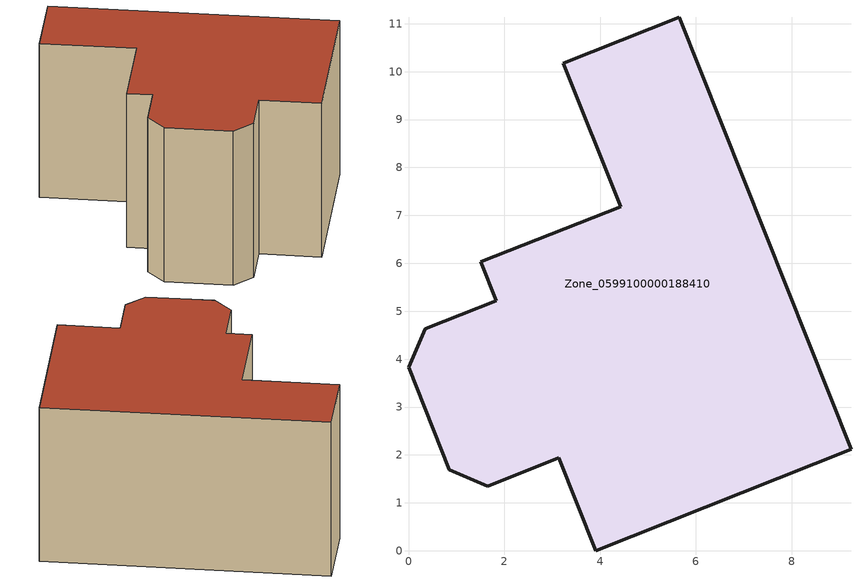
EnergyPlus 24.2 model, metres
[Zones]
Zone_0599100000188410
 floor ground (C_G): 3.23,10.18 5.65,11.13 9.23,2.12 3.91,0 3.14,1.94 1.65,1.35 0.85,1.69 0,3.83 0.35,4.63 1.83,5.22 1.51,6.03 4.43,7.18 z0
 wall outside (C_F): 0.35,4.63 0,3.83 0.85,1.69 1.65,1.35 3.14,1.94 3.91,0 9.23,2.12 5.65,11.13 3.23,10.18 4.43,7.18 1.51,6.03 1.83,5.22 0.35,4.63 z0:5.8
 roof outside (C_R): 1.83,5.22 0.35,4.63 0,3.83 0.85,1.69 1.65,1.35 3.14,1.94 3.91,0 9.23,2.12 5.65,11.13 3.23,10.18 4.43,7.18 1.51,6.03 z5.8
[BUILDING]
Pand.0599100000188410: North Axis=0; Terrain=City; Loads Convergence Tolerance Value=0.04; Temperature Convergence Tolerance Value=0.4; Solar Distribution=FullExterior; Maximum Number of Warmup Days=25; Minimum Number of Warmup Days=1
[Site:Location]
Rotterdam.The.Hague.AP_ZH_NLD Design_Conditions: Latitude=51.96; Longitude=4.45; Time Zone=1; Elevation=-4.5
[SITE:GROUNDTEMPERATURE:BUILDINGSURFACE]
18, 18, 18, 18, 18, 18, 18, 18, 18, 18, 18, 18
[MATERIAL] Thermal Absorptance=0.9; Solar Absorptance=0.7; Visible Absorptance=0.7
Name | Roughness | Thickness | Conductivity | Density | Specific Heat
G.TC.1946 | MediumSmooth | 0.15 | 1 | 540 | 1210
F.TC.1946 | Rough | 0.3 | 0.857143 | 1920 | 840
R.TC.1946 | MediumRough | 0.2 | 0.909091 | 1500 | 1000
[CONSTRUCTION]
C_G: G.TC.1946
C_F: F.TC.1946
C_R: R.TC.1946
[ZONE]
Zone_0599100000188410: Type=1; Multiplier=1; Ceiling Height=Autocalculate; Volume=Autocalculate; Floor Area=autocalculate; Part of Total Floor Area=Yes
[ZONEINFILTRATION:DESIGNFLOWRATE]
Infil_Zone_0599100000188410: Zone or ZoneList or Space or SpaceList=Zone_0599100000188410; Schedule=AlwaysOn; Design Flow Rate Calculation Method=Flow/Area; Flow Rate per Floor Area=0.003; Constant Term Coefficient=1; Temperature Term Coefficient=0; Velocity Term Coefficient=0; Velocity Squared Term Coefficient=0
[HVACTEMPLATE:ZONE:IDEALLOADSAIRSYSTEM]
Zone_0599100000188410: Maximum Heating Supply Air Temperature=50; Minimum Cooling Supply Air Temperature=13; Maximum Heating Supply Air Humidity Ratio=0.0156; Minimum Cooling Supply Air Humidity Ratio=0.0077; Heating Limit=NoLimit; Cooling Limit=NoLimit; Dehumidification Control Type=ConstantSensibleHeatRatio; Cooling Sensible Heat Ratio=0.7; Dehumidification Setpoint=60; Humidification Control Type=None; Humidification Setpoint=30; Outdoor Air Method=None; Outdoor Air Flow Rate per Person=0.00944; Outdoor Air Flow Rate per Zone Floor Area=0; Outdoor Air Flow Rate per Zone=0; Demand Controlled Ventilation Type=None; Outdoor Air Economizer Type=NoEconomizer; Heat Recovery Type=None; Sensible Heat Recovery Effectiveness=0.7; Latent Heat Recovery Effectiveness=0.65
[ZONECONTROL:THERMOSTAT]
ThermostatControl_Zone_0599100000188410: Zone or ZoneList=Zone_0599100000188410; Control Type Schedule=DualSetpointControlType; Control 1=Thermostat_Zone_0599100000188410; Temperature Difference Between Cutout And Setpoint=0
[THERMOSTATSETPOINT:DUALSETPOINT]
Thermostat_Zone_0599100000188410: Heating Setpoint Temperature Schedule=HeatingSetpoint_Zone_0599100000188410; Cooling Setpoint Temperature Schedule=CoolingSetpoint_Zone_0599100000188410
[SCHEDULE:COMPACT]
HeatingSetpoint_Zone_0599100000188410: Through: 12/31, For: AllDays, Until: 24:00, 21
CoolingSetpoint_Zone_0599100000188410: Through: 12/31, For: AllDays, Until: 24:00, 24
DualSetpointControlType: Through: 12/31, For: AllDays, Until: 24:00, 4
AlwaysOn: Through: 12/31, For: AllDays, Until: 24:00, 1
